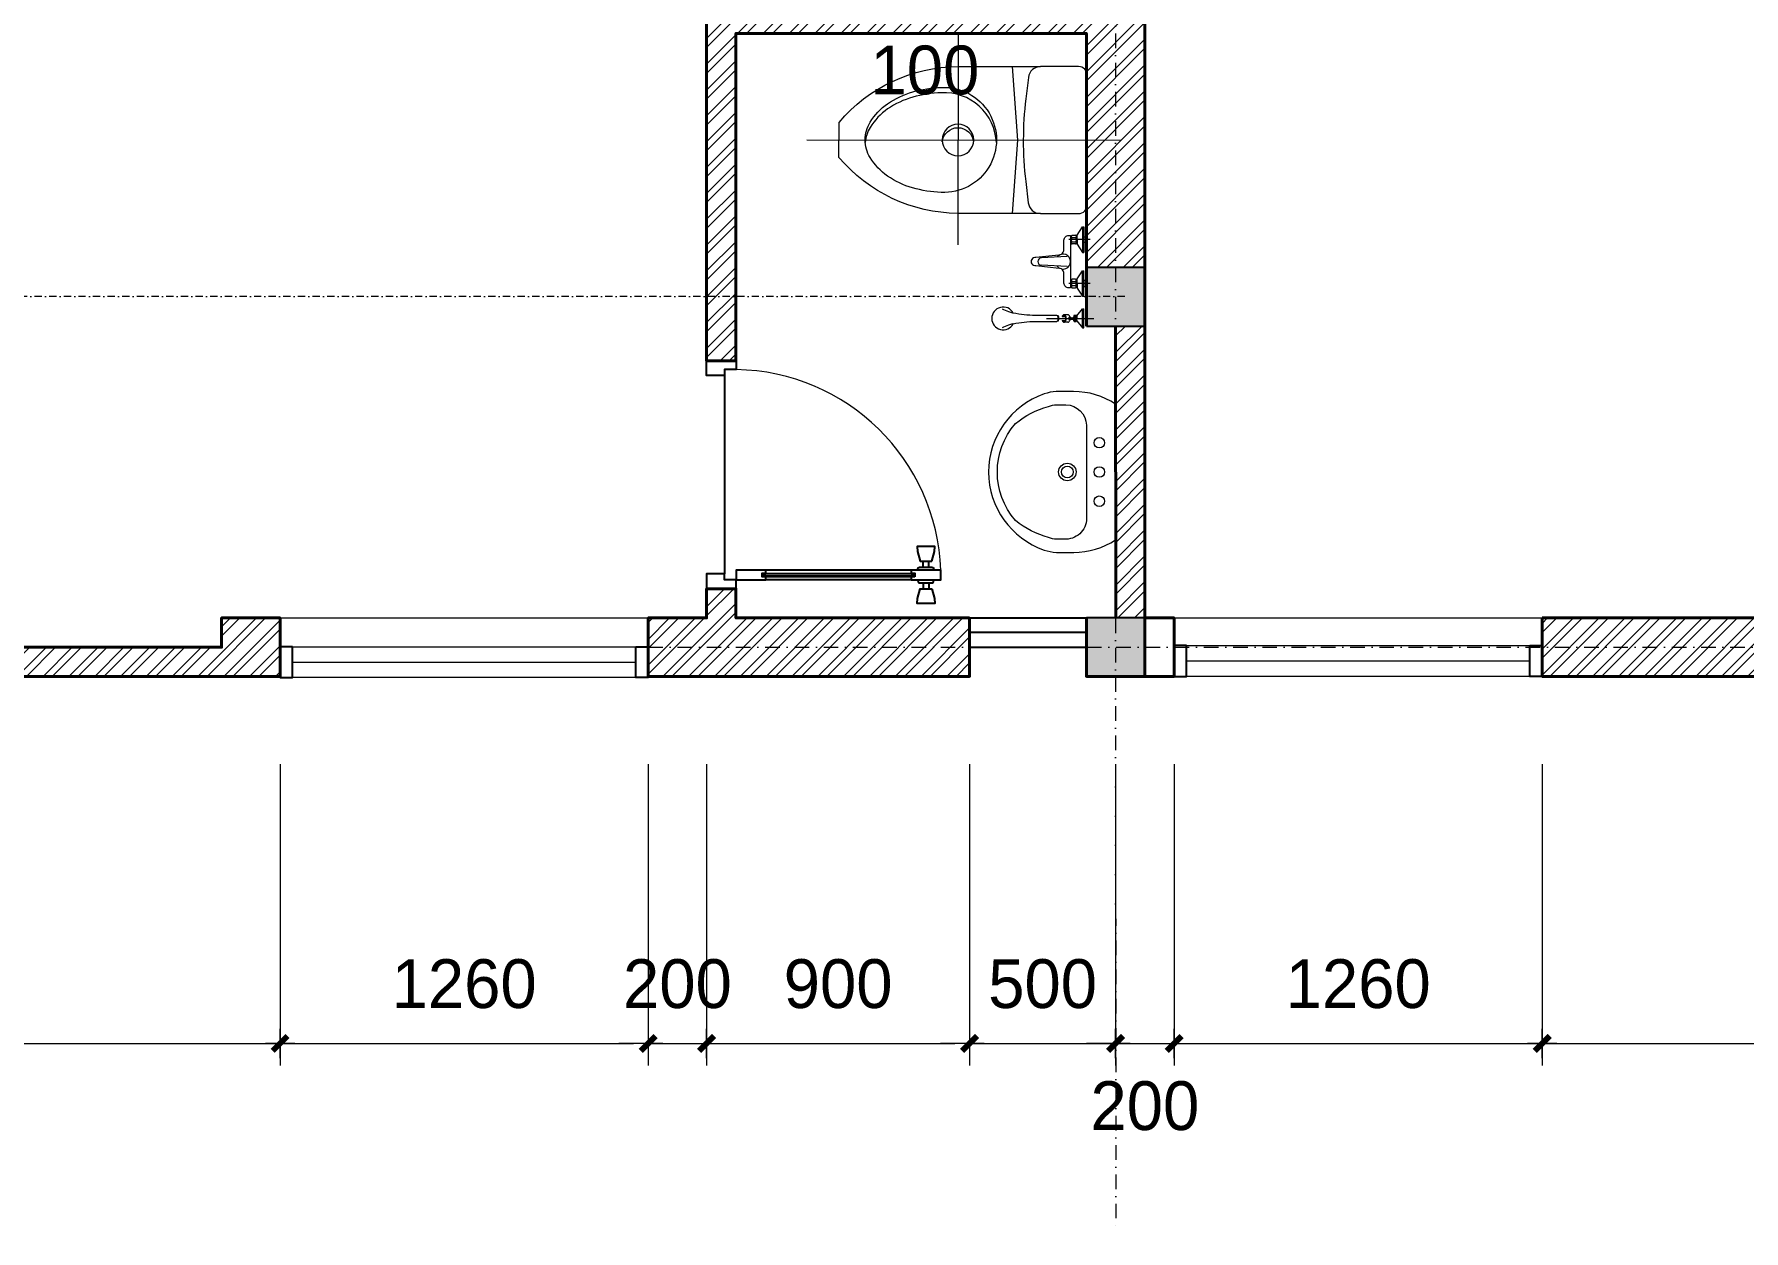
# Model space of a CAD drawing. Header units: millimetres. Extents: x 615730 to 2792744, y 139412 to 597571.
# Drawn here: x 1270841 to 1276692, y 287815 to 291909 of the extents above; entities that cross this region are included whole.
import ezdxf

# ---------------------------------------------------------------- set-up
doc = ezdxf.new("R2010")
doc.units = ezdxf.units.MM
doc.header["$MEASUREMENT"] = 0
doc.header["$PDMODE"] = 34
doc.linetypes.add('DASHDOT', pattern=[1, 0.5, -0.25, 0, -0.25])
doc.layers.get('0').update_dxf_attribs({"lineweight": 5})
for name, color, linetype, lineweight in [('1L', 1, 'Continuous', 9), ('CHITIET', 144, 'Continuous', 5), ('NETNGOAITUONG', 1, 'Continuous', 40), ('TIM TRUC', 149, 'DASHDOT', 9), ('VATDUNG', 33, 'Continuous', 13), ('VLIEU', 250, 'Continuous', 9)]:
    doc.layers.add(name, color=color, linetype=linetype, lineweight=lineweight)
for name, color, linetype in [('CUA', 132, 'Continuous'), ('NET MANH', 252, 'Continuous'), ('NETCAT', 4, 'Continuous'), ('THBI-VS', 1, 'Continuous'), ('VL', 155, 'Continuous')]:
    doc.layers.add(name, color=color, linetype=linetype)
doc.styles.add('VNI-AVO', font='vni-roms.shx')
doc.dimstyles.new('1-50b', dxfattribs={"dimtxt": 167, "dimasz": 50, "dimexe": 75, "dimexo": 150, "dimgap": 120, "dimtad": 1, "dimdec": 0, "dimzin": 12, "dimtxsty": 'VNI-AVO', "dimblk": ']', "dimcen": 0, "dimdle": 50, "dimclrd": 252, "dimclre": 252, "dimclrt": 2, "dimadec": 0, "dimazin": 0, "dimtfac": 1, "dimtdec": 0, "dimtix": 1, "dimtmove": 2, "dimatfit": 0, "dimldrblk": 'OPEN90', "dimfxl": 1, "dimlwd": -1, "dimlwe": -1, "dimarcsym": 0})
pattern_1 = [(45, (600767.42, 0), (-44.194174, 44.194174), []), (45, (600767.42, 31.25), (-44.194174, 44.194174), [])]

# ---------------------------------------------------------------- blocks, each defined once
blk = doc.blocks.new('A$C15981CF1')
at = {"color": 8, "linetype": 'Continuous'}
for p, q in [((81, 101.2), (81, 598.8)), ((97.5, 611.2), (97.5, 88.8)), ((114.1, 101.2), (114.1, 598.7)), ((70.9, 60.7), (50.6, 60.7)), ((124.2, 60.7), (144.5, 60.7)), ((70.9, 40.5), (50.6, 40.5)), ((124.2, 40.5), (144.5, 40.5))]:
    blk.add_line(p, q, dxfattribs=at)
for points in [[(101.2, 740.5), (101.2, 801.3), (50.6, 801.3), (50.6, 700), (81, 700), (81, 740.5)], [(780, 740.5), (780, 801.3), (830.6, 801.3), (830.6, 700), (800.3, 700), (800.3, 740.5)], [(81, 598.8), (90.9, 598.8), (90.9, 611.2), (104.2, 611.2), (104.2, 598.7), (114.1, 598.7), (114.1, 700), (81, 700)], [(50.6, 30.4), (17.6, 21.8), (0, 20.2), (0, 81), (17.6, 79.4), (50.6, 70.9)], [(90.9, 88.8), (90.9, 101.2), (81, 101.2), (81, 0), (114.1, 0), (114.1, 101.3), (104.2, 101.3), (104.2, 88.8)], [(144.5, 30.4), (177.5, 21.8), (195.1, 20.2), (195.1, 81), (177.5, 79.4), (144.5, 70.9)]]:
    blk.add_lwpolyline(points, close=True, dxfattribs=at)
for points in [[(81, 78), (75.9, 78, 0.414214), (70.9, 72.9), (70.9, 29.7, 0.414214), (75.9, 24.6), (81, 24.6)], [(114.1, 78), (119.2, 78, -0.414214), (124.2, 72.9), (124.2, 29.7, -0.414214), (119.2, 24.6), (114.1, 24.6)]]:
    blk.add_lwpolyline(points, format="xyb", dxfattribs=at)
at = {"layer": '1L', "color": 8, "linetype": 'Continuous'}
for p, q in [((90.9, 611.2), (90.9, 88.8)), ((104.2, 611.2), (104.2, 88.8))]:
    blk.add_line(p, q, dxfattribs=at)
at = {"layer": '1L', "color": 8}
blk.add_arc((89.9, 710.1), 710.4, 271.94858, 359.18936, dxfattribs=at)
blk = doc.blocks.new('A$C1697067F')
at = {"layer": 'NETCAT', "color": 8, "linetype": 'Continuous'}
blk.add_blockref('A$C15981CF1', (0, 0), dxfattribs=at)
blk = doc.blocks.new('vtt2')
at = {"layer": 'VATDUNG'}
for p, q in [((-10.1, 0), (10.1, 0)), ((10.1, 0), (10.1, -10.1)), ((139.9, 0), (139.9, -10.1)), ((160.1, 0), (139.9, 0)), ((-43.6, -15.6), (-43.6, -11)), ((-43.6, -11), (43.6, -11)), ((-15.7, -33.5), (-43.6, -15.6)), ((-43.6, -15.6), (43.6, -15.6)), ((0, -33.5), (-15.7, -33.5)), ((-14.8, -50.8), (-14.8, -38.7)), ((-13, -36.7), (-13.6, -33.5)), ((-12.8, -36.7), (-9.6, -36.7)), ((10.1, -10.1), (-10.1, -10.1)), ((-9.1, -55.9), (-9.1, -52.7)), ((-6.9, -52.1), (-6.9, -37.3)), ((-4.3, -36.7), (4.3, -36.7)), ((4.3, -52.8), (-4.3, -52.8)), ((0, -33.5), (15.7, -33.5)), ((6.9, -52.1), (6.9, -37.3)), ((9.1, -55.9), (9.1, -52.7)), ((9.6, -36.7), (12.8, -36.7)), ((12.8, -52.8), (9.6, -52.8)), ((13, -36.7), (13.6, -33.5)), ((14.8, -38.7), (14.8, -50.8)), ((15.7, -33.5), (43.6, -15.6)), ((43.6, -15.6), (43.6, -11)), ((106.4, -15.6), (106.4, -11)), ((193.6, -11), (106.4, -11)), ((134.3, -33.5), (106.4, -15.6)), ((193.6, -15.6), (106.4, -15.6)), ((150, -33.5), (134.3, -33.5)), ((135.2, -38.7), (135.2, -50.8)), ((137, -36.7), (136.4, -33.5)), ((140.4, -36.7), (137.2, -36.7)), ((137.2, -52.8), (140.4, -52.8)), ((139.9, -10.1), (160.1, -10.1)), ((140.9, -55.9), (140.9, -52.7)), ((143.1, -52.1), (143.1, -37.3)), ((154.3, -36.7), (145.7, -36.7)), ((145.7, -52.8), (154.3, -52.8)), ((150, -33.5), (165.7, -33.5)), ((156.9, -52.1), (156.9, -37.3)), ((159.1, -55.9), (159.1, -52.7)), ((162.8, -36.7), (159.6, -36.7)), ((163, -36.7), (163.6, -33.5)), ((164.8, -50.8), (164.8, -38.7)), ((165.7, -33.5), (193.6, -15.6)), ((193.6, -15.6), (193.6, -11)), ((237.1, -15.3), (237.1, -11)), ((301.9, -11), (237.1, -11)), ((260.9, -34.8), (237.1, -15.3)), ((301.9, -15.3), (237.1, -15.3)), ((280.5, -36.6), (258.5, -36.6)), ((258.5, -43.3), (258.5, -36.6)), ((258.5, -43.3), (280.5, -43.3)), ((260.9, -34.8), (269.5, -34.8)), ((260.9, -45.1), (269.5, -45.1)), ((265.7, -59.9), (267.2, -47.3)), ((278.1, -34.8), (269.5, -34.8)), ((278.1, -45.1), (269.5, -45.1)), ((273.3, -59.9), (271.8, -47.3)), ((278.1, -34.8), (301.9, -15.3)), ((280.5, -43.3), (280.5, -36.6)), ((301.9, -15.3), (301.9, -11)), ((57.9, -68.1), (62.6, -155.9)), ((92.1, -68.1), (87.4, -155.9)), ((257, -65), (257, -78.4)), ((282, -65), (282, -78.4))]:
    blk.add_line(p, q, dxfattribs=at)
at = {"layer": 'VATDUNG', "linetype": 'Continuous'}
for p, q in [((0, 10.9), (0, -62.4)), ((150, 10.9), (150, -62.4)), ((269.5, -138.3), (269.5, 24)), ((259.5, -43.3), (259.5, -36.6)), ((260.5, -43.3), (260.5, -36.6)), ((261.5, -43.3), (261.5, -36.6)), ((262.5, -43.3), (262.5, -36.6)), ((263.5, -43.3), (263.5, -36.6)), ((264.5, -43.3), (264.5, -36.6)), ((265.5, -43.3), (265.5, -36.6)), ((266.5, -43.3), (266.5, -36.6)), ((267.5, -43.3), (267.5, -36.6)), ((268.5, -43.3), (268.5, -36.6)), ((269.5, -43.3), (269.5, -36.6)), ((270.5, -43.3), (270.5, -36.6)), ((271.5, -43.3), (271.5, -36.6)), ((272.5, -43.3), (272.5, -36.6)), ((273.5, -43.3), (273.5, -36.6)), ((274.5, -43.3), (274.5, -36.6)), ((275.5, -43.3), (275.5, -36.6)), ((276.5, -43.3), (276.5, -36.6)), ((277.5, -43.3), (277.5, -36.6)), ((278.5, -43.3), (278.5, -36.6)), ((279.5, -43.3), (279.5, -36.6)), ((262.9, -85.1), (262.9, -73.3)), ((276.1, -85.1), (276.1, -73.3))]:
    blk.add_line(p, q, dxfattribs=at)
at = {"layer": 'VATDUNG'}
for points in [[(-10.1, -10.1), (-10.1, 0)], [(160.1, -10.1), (160.1, 0)]]:
    blk.add_lwpolyline(points, dxfattribs=at)
for points in [[(-9.6, -52.8), (-12.8, -52.8, -0.414214), (-14.8, -50.8)], [(52.9, -94.7, -0.076151), (50, -87.5, 0.253452), (33.2, -78.4), (1.3, -78.4, -0.414214), (-14.7, -62.4), (-14.7, -55.9), (164.7, -55.9), (164.7, -62.4, -0.414214), (148.7, -78.4), (116.8, -78.4, 0.253452), (100, -87.5, -0.076151), (97.1, -94.7)], [(159.6, -52.8), (162.8, -52.8, 0.414214), (164.8, -50.8)], [(266, -57.5, 0.018576), (264.5, -57.8, 0.076901), (260.7, -59.4, 0.107156), (257.9, -62.2, 0.146395), (257, -65, 0.146395)], [(282, -65, 0.146395), (281.1, -62.2, 0.107156), (278.3, -59.4, 0.076901), (274.5, -57.8, 0.018576), (273, -57.5, 0.063925)], [(53.1, -96.3), (61.4, -174.7, 1.184895), (88.6, -174.7), (97, -94.9)], [(261.6, -99.8, 0.24616), (259.5, -102.6), (259.5, -176.9, -0.04738), (251, -252.2, 3.957386), (288, -252.2, -0.04738), (279.5, -176.9), (279.5, -102.6, 0.182299), (278.2, -100.3, 0.036518), (277.4, -96.9, 0.144549), (261.6, -96.9, 0.036518), (260.8, -100.3)], [(269.5, -70.5, 0.063925), (264.5, -71.2, 0.076901), (260.7, -72.8, 0.107156), (257.9, -75.6, 0.146395), (257, -78.4, 0.146395), (257.9, -81.2, 0.107156), (260.7, -83.9, 0.045668), (262.9, -85.1, 0.063925)], [(276.1, -85.1, 0.045668), (278.3, -83.9, 0.107156), (281.1, -81.2, 0.146395), (282, -78.4, 0.146395), (281.1, -75.6, 0.107156), (278.3, -72.8, 0.076901), (274.5, -71.2, 0.063925), (269.5, -70.5, 0.063925)]]:
    blk.add_lwpolyline(points, format="xyb", dxfattribs=at)
at = {"layer": 'VATDUNG', "linetype": 'Continuous'}
for points in [[(269.5, -72, 0.063925), (264.9, -72.6, 0.076901), (261.5, -74.1, 0.107156), (259.1, -76.4, 0.146395), (258.5, -78.4, 0.146395), (259.1, -80.3, 0.107156), (261.5, -82.7, 0.033209), (262.9, -83.4, 0.063925)], [(276.1, -83.4, 0.033209), (277.5, -82.7, 0.107156), (279.9, -80.3, 0.146395), (280.5, -78.4, 0.146395), (279.9, -76.4, 0.107156), (277.5, -74.1, 0.076901), (274.1, -72.6, 0.063925), (269.5, -72, 0.063925)]]:
    blk.add_lwpolyline(points, format="xyb", dxfattribs=at)
at = {"layer": 'VATDUNG'}
for centre, radius, start, end in [((-12.8, -38.7), 2, 90, 180), ((-22.8, -97.2), 61.9, 75.17338, 77.7048), ((-22.8, 7.7), 61.9, 282.2952, 284.82662), ((8.9, -97.2), 61.9, 102.2952, 104.82662), ((8.9, 7.7), 61.9, 255.17338, 257.7048), ((-8.9, -97.2), 61.9, 75.17338, 77.7048), ((-8.9, 7.7), 61.9, 282.2952, 284.82662), ((22.8, -97.2), 61.9, 102.2952, 104.82662), ((22.8, 7.7), 61.9, 255.17338, 257.7048), ((12.8, -38.7), 2, 0, 90), ((12.8, -50.8), 2, 270, 0), ((75, -81.6), 25.7, 346.81476, 193.18524), ((137.2, -38.7), 2, 90, 180), ((137.2, -50.8), 2, 180, 270), ((127.2, -97.2), 61.9, 75.17338, 77.7048), ((127.2, 7.7), 61.9, 282.2952, 284.82662), ((158.9, -97.2), 61.9, 102.2952, 104.82662), ((158.9, 7.7), 61.9, 255.17338, 257.7048), ((141.1, -97.2), 61.9, 75.17338, 77.7048), ((141.1, 7.7), 61.9, 282.2952, 284.82662), ((172.8, -97.2), 61.9, 102.2952, 104.82662), ((172.8, 7.7), 61.9, 255.17338, 257.7048), ((162.8, -38.7), 2, 0, 90), ((261.3, -36.3), 1.64, 104.04866, 187.50649), ((261.3, -43.6), 1.64, 172.49351, 255.95134), ((269.1, -43.3), 4.42, 204.18155, 274.5789), ((269.9, -43.3), 4.42, 265.4211, 335.81845), ((277.7, -36.3), 1.64, 352.49351, 75.95134), ((277.7, -43.6), 1.64, 284.04866, 7.50649), ((75, -81.6), 25.7, 210.60404, 233.59857), ((33.2, -98.4), 20, 6.01469, 10.67815), ((75, -81.6), 25.7, 306.40143, 329.39596), ((116.8, -98.4), 20, 169.32185, 173.98531), ((269.5, -126.6), 28, 73.54982, 106.45018), ((268, -60.2), 2.4, 173.05359, 247.30921), ((269.5, -56.7), 6.2, 247.30921, 292.69079), ((271, -60.2), 2.4, 292.69079, 6.94641), ((275.8, -103.2), 3.78, 49.83614, 63.82585), ((75, -155.3), 12.4, 183.07101, 356.92899), ((-23251, 9104.2), 25297.4, 338.19981, 338.25273), ((31.2, -193.6), 227.5, 340.69292, 344.59806), ((-141.1, -169.6), 400.7, 347.84108, 348.1128), ((680.1, -169.6), 400.7, 191.8872, 192.15892), ((507.8, -193.6), 227.5, 195.40194, 199.30708), ((23790, 9104.2), 25297.4, 201.74727, 201.80019)]:
    blk.add_arc(centre, radius, start, end, dxfattribs=at)
blk = doc.blocks.new('A$C7FCA254A')
at = {"layer": 'VLIEU', "extrusion": (-1.22461e-16, 4.94336e-30, -1)}
for points in [[(-410.4, 570), (-409.8, 0)], [(-557.6, 484.3), (-571.6, 284.8), (-557.2, 85.3)], [(0, 285.4), (-851.7, 284.5)]]:
    blk.add_lwpolyline(points, dxfattribs=at)
for points in [[(-634.1, 85.3), (-409.9, 85.5, 0.218492), (-87, 237.8), (-87.1, 332.8, 0.218492), (-410.3, 484.5), (-634.5, 484.3)], [(-514.6, 277.8, -0.414259), (-365.1, 413.4, -0.060335), (-287.3, 401.1, -0.081386), (-219.1, 369.1, -0.106971), (-171.7, 318.9, -0.116903), (-158.6, 278.1, -0.116903)]]:
    blk.add_lwpolyline(points, format="xyb", dxfattribs=at)
for points in [[(-761.4, 108.9), (-761.8, 460.4, -0.414214), (-738, 484.2), (-634.5, 484.3, -0.379919), (-601.4, 455), (-594.5, 397.1, -0.059314), (-594.2, 172.5), (-601.1, 114.6, -0.379919), (-634.1, 85.3), (-737.6, 85.2, -0.414214)], [(-365.1, 427.6, 1.051391), (-364.8, 142.5, 0.060335), (-287, 154.9, 0.081386), (-218.9, 187, 0.106971), (-171.6, 237.3, 0.136416), (-158.3, 285.3, 0.136416), (-171.7, 333.2, 0.106971), (-219.1, 383.4, 0.081386), (-287.3, 415.4, 0.060335)]]:
    blk.add_lwpolyline(points, format="xyb", close=True, dxfattribs=at)
blk.add_circle((-410.1, 285), 42.8, dxfattribs=at)
blk.add_arc((-410.1, 275.5), 42.8, 6.4388, 173.68, dxfattribs=at)
blk = doc.blocks.new('A$C27AD62B1')
at = {"layer": 'NETCAT', "rotation": 90}
blk.add_blockref('A$C7FCA254A', (570, 0), dxfattribs=at)
blk = doc.blocks.new('LAV3')
at = {"color": 0, "linetype": 'ByBlock'}
for points in [[(-275, -203.4, 0.073543), (-267, -244.9, 0.712116), (267.1, -244.4, 0.073543), (275, -202.9), (275, -143.5, 0.151566), (231.8, 0), (-231.8, 0, 0.152056), (-275, -144)], [(166, -342.6, -0.374236), (-165.7, -342.9, -0.103818), (-224.5, -230, -0.071348), (-230, -202.3), (-230, -170, -0.399589), (-160, -99.9), (151.7, -99.9, -0.433457), (230, -169.6), (230, -201.9, -0.071348), (224.6, -229.6, -0.103818)]]:
    blk.add_lwpolyline(points, format="xyb", close=True, dxfattribs=at)
for centre, radius in [((-100.1, -56), 18), ((-0.1, -55.9), 18), ((99.9, -55.9), 18), ((0, -165.5), 30), ((0, -165.5), 20)]:
    blk.add_circle(centre, radius, dxfattribs=at)
blk = doc.blocks.new(']')
for p, q in [((1, 0), (-1, 0)), ((0, 1), (0, -1))]:
    blk.add_line(p, q)
at = {"color": 9, "const_width": 0.4}
blk.add_lwpolyline([(-0.51, -0.51), (0.51, 0.51)], dxfattribs=at)
blk = doc.blocks.new('*D2277')
at = {"layer": 'DEFPOINTS', "color": 0, "ltscale": 10, "transparency": 16777216}
for p in [(1269242.5, 289561.6), (1271682.5, 289561.6), (1271682.5, 288455.8)]:
    blk.add_point(p, dxfattribs=at)
at = {"layer": 'VLIEU', "color": 252, "ltscale": 10, "transparency": 16777216}
for p, q in [((1269242.5, 289411.6), (1269242.5, 288380.8)), ((1271682.5, 289411.6), (1271682.5, 288380.8)), ((1269292.5, 288455.8), (1271632.5, 288455.8))]:
    blk.add_line(p, q, dxfattribs=at)
at = {"layer": 'VLIEU', "color": 252, "ltscale": 10, "transparency": 16777216, "xscale": 50, "yscale": 50, "zscale": 50, "rotation": 180}
blk.add_blockref(']', (1269242.5, 288455.8), dxfattribs=at)
at = {"layer": 'VLIEU', "color": 252, "ltscale": 10, "transparency": 16777216, "xscale": 50, "yscale": 50, "zscale": 50}
blk.add_blockref(']', (1271682.5, 288455.8), dxfattribs=at)
at = {"layer": 'VLIEU', "color": 2, "ltscale": 10, "transparency": 16777216, "insert": (1270462.5, 288659.3), "char_height": 167, "attachment_point": 5, "style": 'VNI-AVO'}
blk.add_mtext('2440', dxfattribs=at)
blk = doc.blocks.new('_Open90')
at = {"color": 0, "linetype": 'ByBlock', "lineweight": -2}
for p, q in [((0, 0), (-1, 0)), ((-0.5, 0.5), (0, 0)), ((0, 0), (-0.5, -0.5))]:
    blk.add_line(p, q, dxfattribs=at)
blk = doc.blocks.new('*D2278')
at = {"layer": 'DEFPOINTS', "color": 0, "ltscale": 10, "transparency": 16777216}
for p in [(1271682.5, 289561.6), (1272942.5, 289561.6), (1272942.5, 288455.8)]:
    blk.add_point(p, dxfattribs=at)
at = {"layer": 'VLIEU', "color": 252, "ltscale": 10, "transparency": 16777216}
for p, q in [((1271682.5, 289411.6), (1271682.5, 288380.8)), ((1272942.5, 289411.6), (1272942.5, 288380.8)), ((1271732.5, 288455.8), (1272892.5, 288455.8))]:
    blk.add_line(p, q, dxfattribs=at)
at = {"layer": 'VLIEU', "color": 252, "ltscale": 10, "transparency": 16777216, "xscale": 50, "yscale": 50, "zscale": 50, "rotation": 180}
blk.add_blockref(']', (1271682.5, 288455.8), dxfattribs=at)
at = {"layer": 'VLIEU', "color": 252, "ltscale": 10, "transparency": 16777216, "xscale": 50, "yscale": 50, "zscale": 50}
blk.add_blockref(']', (1272942.5, 288455.8), dxfattribs=at)
at = {"layer": 'VLIEU', "color": 2, "ltscale": 10, "transparency": 16777216, "insert": (1272312.5, 288659.3), "char_height": 167, "attachment_point": 5, "style": 'VNI-AVO'}
blk.add_mtext('1260', dxfattribs=at)
blk = doc.blocks.new('*D2279')
at = {"layer": 'DEFPOINTS', "color": 0, "ltscale": 10, "transparency": 16777216}
for p in [(1272942.5, 289561.6), (1273142.5, 289561.6), (1273142.5, 288455.8)]:
    blk.add_point(p, dxfattribs=at)
at = {"layer": 'VLIEU', "color": 252, "ltscale": 10, "transparency": 16777216}
for p, q in [((1272942.5, 289411.6), (1272942.5, 288380.8)), ((1273142.5, 289411.6), (1273142.5, 288380.8)), ((1272892.5, 288455.8), (1272842.5, 288455.8)), ((1272942.5, 288455.8), (1273142.5, 288455.8)), ((1273192.5, 288455.8), (1273242.5, 288455.8))]:
    blk.add_line(p, q, dxfattribs=at)
at = {"layer": 'VLIEU', "color": 252, "ltscale": 10, "transparency": 16777216, "xscale": 50, "yscale": 50, "zscale": 50}
blk.add_blockref(']', (1272942.5, 288455.8), dxfattribs=at)
at = {"layer": 'VLIEU', "color": 252, "ltscale": 10, "transparency": 16777216, "xscale": 50, "yscale": 50, "zscale": 50, "rotation": 180}
blk.add_blockref(']', (1273142.5, 288455.8), dxfattribs=at)
at = {"layer": 'VLIEU', "color": 2, "ltscale": 10, "transparency": 16777216, "insert": (1273042.5, 288659.3), "char_height": 167, "attachment_point": 5, "style": 'VNI-AVO'}
blk.add_mtext('200', dxfattribs=at)
blk = doc.blocks.new('*D2280')
at = {"layer": 'DEFPOINTS', "color": 0, "ltscale": 10, "transparency": 16777216}
for p in [(1273142.5, 289561.6), (1274042.5, 289561.6), (1274042.5, 288455.8)]:
    blk.add_point(p, dxfattribs=at)
at = {"layer": 'VLIEU', "color": 252, "ltscale": 10, "transparency": 16777216}
for p, q in [((1273142.5, 289411.6), (1273142.5, 288380.8)), ((1274042.5, 289411.6), (1274042.5, 288380.8)), ((1273192.5, 288455.8), (1273992.5, 288455.8))]:
    blk.add_line(p, q, dxfattribs=at)
at = {"layer": 'VLIEU', "color": 252, "ltscale": 10, "transparency": 16777216, "xscale": 50, "yscale": 50, "zscale": 50, "rotation": 180}
blk.add_blockref(']', (1273142.5, 288455.8), dxfattribs=at)
at = {"layer": 'VLIEU', "color": 252, "ltscale": 10, "transparency": 16777216, "xscale": 50, "yscale": 50, "zscale": 50}
blk.add_blockref(']', (1274042.5, 288455.8), dxfattribs=at)
at = {"layer": 'VLIEU', "color": 2, "ltscale": 10, "transparency": 16777216, "insert": (1273592.5, 288659.3), "char_height": 167, "attachment_point": 5, "style": 'VNI-AVO'}
blk.add_mtext('900', dxfattribs=at)
blk = doc.blocks.new('*D2281')
at = {"layer": 'DEFPOINTS', "color": 0, "ltscale": 10, "transparency": 16777216}
for p in [(1274042.5, 289561.6), (1274542.4, 289561.6), (1274542.4, 288455.8)]:
    blk.add_point(p, dxfattribs=at)
at = {"layer": 'VLIEU', "color": 252, "ltscale": 10, "transparency": 16777216}
for p, q in [((1274042.5, 289411.6), (1274042.5, 288380.8)), ((1274542.4, 289411.6), (1274542.4, 288380.8)), ((1273992.5, 288455.8), (1273942.5, 288455.8)), ((1274042.5, 288455.8), (1274542.4, 288455.8)), ((1274592.4, 288455.8), (1274642.4, 288455.8))]:
    blk.add_line(p, q, dxfattribs=at)
at = {"layer": 'VLIEU', "color": 252, "ltscale": 10, "transparency": 16777216, "xscale": 50, "yscale": 50, "zscale": 50}
blk.add_blockref(']', (1274042.5, 288455.8), dxfattribs=at)
at = {"layer": 'VLIEU', "color": 252, "ltscale": 10, "transparency": 16777216, "xscale": 50, "yscale": 50, "zscale": 50, "rotation": 180}
blk.add_blockref(']', (1274542.4, 288455.8), dxfattribs=at)
at = {"layer": 'VLIEU', "color": 2, "ltscale": 10, "transparency": 16777216, "insert": (1274292.4, 288659.3), "char_height": 167, "attachment_point": 5, "style": 'VNI-AVO'}
blk.add_mtext('500', dxfattribs=at)
blk = doc.blocks.new('*D2282')
at = {"layer": 'DEFPOINTS', "color": 0, "ltscale": 10, "transparency": 16777216}
for p in [(1274542.4, 289561.6), (1274742.5, 289561.6), (1274742.5, 288455.8)]:
    blk.add_point(p, dxfattribs=at)
at = {"layer": 'VLIEU', "color": 252, "ltscale": 10, "transparency": 16777216}
for p, q in [((1274542.4, 289411.6), (1274542.4, 288380.8)), ((1274742.5, 289411.6), (1274742.5, 288380.8)), ((1274492.4, 288455.8), (1274442.4, 288455.8)), ((1274542.4, 288455.8), (1274742.5, 288455.8)), ((1274792.5, 288455.8), (1274842.5, 288455.8))]:
    blk.add_line(p, q, dxfattribs=at)
at = {"layer": 'VLIEU', "color": 252, "ltscale": 10, "transparency": 16777216, "xscale": 50, "yscale": 50, "zscale": 50}
blk.add_blockref(']', (1274542.4, 288455.8), dxfattribs=at)
at = {"layer": 'VLIEU', "color": 252, "ltscale": 10, "transparency": 16777216, "xscale": 50, "yscale": 50, "zscale": 50, "rotation": 180}
blk.add_blockref(']', (1274742.5, 288455.8), dxfattribs=at)
at = {"layer": 'VLIEU', "color": 2, "ltscale": 10, "transparency": 16777216, "insert": (1274642.4, 288241.8), "char_height": 167, "attachment_point": 5, "style": 'VNI-AVO'}
blk.add_mtext('200', dxfattribs=at)
blk = doc.blocks.new('*D2283')
at = {"layer": 'DEFPOINTS', "color": 0, "ltscale": 10, "transparency": 16777216}
for p in [(1274742.5, 289561.6), (1276002.5, 289561.6), (1276002.5, 288455.8)]:
    blk.add_point(p, dxfattribs=at)
at = {"layer": 'VLIEU', "color": 252, "ltscale": 10, "transparency": 16777216}
for p, q in [((1274742.5, 289411.6), (1274742.5, 288380.8)), ((1276002.5, 289411.6), (1276002.5, 288380.8)), ((1274792.5, 288455.8), (1275952.5, 288455.8))]:
    blk.add_line(p, q, dxfattribs=at)
at = {"layer": 'VLIEU', "color": 252, "ltscale": 10, "transparency": 16777216, "xscale": 50, "yscale": 50, "zscale": 50, "rotation": 180}
blk.add_blockref(']', (1274742.5, 288455.8), dxfattribs=at)
at = {"layer": 'VLIEU', "color": 252, "ltscale": 10, "transparency": 16777216, "xscale": 50, "yscale": 50, "zscale": 50}
blk.add_blockref(']', (1276002.5, 288455.8), dxfattribs=at)
at = {"layer": 'VLIEU', "color": 2, "ltscale": 10, "transparency": 16777216, "insert": (1275372.5, 288659.3), "char_height": 167, "attachment_point": 5, "style": 'VNI-AVO'}
blk.add_mtext('1260', dxfattribs=at)
blk = doc.blocks.new('*D2284')
at = {"layer": 'DEFPOINTS', "color": 0, "ltscale": 10, "transparency": 16777216}
for p in [(1276002.5, 289561.6), (1278442.5, 289561.6), (1278442.5, 288455.8)]:
    blk.add_point(p, dxfattribs=at)
at = {"layer": 'VLIEU', "color": 252, "ltscale": 10, "transparency": 16777216}
for p, q in [((1276002.5, 289411.6), (1276002.5, 288380.8)), ((1278442.5, 289411.6), (1278442.5, 288380.8)), ((1276052.5, 288455.8), (1278392.5, 288455.8))]:
    blk.add_line(p, q, dxfattribs=at)
at = {"layer": 'VLIEU', "color": 252, "ltscale": 10, "transparency": 16777216, "xscale": 50, "yscale": 50, "zscale": 50, "rotation": 180}
blk.add_blockref(']', (1276002.5, 288455.8), dxfattribs=at)
at = {"layer": 'VLIEU', "color": 252, "ltscale": 10, "transparency": 16777216, "xscale": 50, "yscale": 50, "zscale": 50}
blk.add_blockref(']', (1278442.5, 288455.8), dxfattribs=at)
at = {"layer": 'VLIEU', "color": 2, "ltscale": 10, "transparency": 16777216, "insert": (1277222.5, 288659.3), "char_height": 167, "attachment_point": 5, "style": 'VNI-AVO'}
blk.add_mtext('2440', dxfattribs=at)
blk = doc.blocks.new('*D2286')
at = {"layer": 'DEFPOINTS', "color": 0, "ltscale": 10, "transparency": 16777216}
for p in [(1273892.5, 292098.2), (1273792.5, 292011.6), (1273892.5, 292011.6)]:
    blk.add_point(p, dxfattribs=at)
at = {"layer": 'VLIEU', "color": 252, "ltscale": 10, "transparency": 16777216}
for p, q in [((1273792.5, 292161.6), (1273792.5, 292173.2)), ((1273892.5, 292161.6), (1273892.5, 292173.2)), ((1273742.5, 292098.2), (1273692.5, 292098.2)), ((1273792.5, 292098.2), (1273892.5, 292098.2)), ((1273942.5, 292098.2), (1273992.5, 292098.2))]:
    blk.add_line(p, q, dxfattribs=at)
at = {"layer": 'VLIEU', "color": 252, "ltscale": 10, "transparency": 16777216, "xscale": 50, "yscale": 50, "zscale": 50}
blk.add_blockref(']', (1273792.5, 292098.2), dxfattribs=at)
at = {"layer": 'VLIEU', "color": 252, "ltscale": 10, "transparency": 16777216, "xscale": 50, "yscale": 50, "zscale": 50, "rotation": 180}
blk.add_blockref(']', (1273892.5, 292098.2), dxfattribs=at)
at = {"layer": 'VLIEU', "color": 2, "ltscale": 10, "transparency": 16777216, "insert": (1273889.7, 291785.3), "char_height": 167, "attachment_point": 5, "style": 'VNI-AVO'}
blk.add_mtext('100', dxfattribs=at)

msp = doc.modelspace()

# ---------------------------------------------------------------- hatches: boundary and pattern name
at = {"layer": 'VLIEU', "ltscale": 10}
h = msp.add_hatch(dxfattribs=at)
h.set_pattern_fill('STEEL', color=256, scale=500, style=0)
h.set_pattern_definition(pattern_1)
h.paths.add_polyline_path([(1273242.5, 291911.6), (1274442.5, 291911.6), (1274442.5, 291762.9, -0.000071), (1274442.5, 291762.9), (1274442.5, 291353.3), (1274442.5, 291110.4), (1274642.5, 291110.4), (1274642.5, 292011.6), (1273142.5, 292011.6), (1273142.5, 290791.6), (1273242.5, 290791.6)])
h.paths.add_polyline_path([(1274642.5, 290910.4), (1274542.4, 290910.4), (1274542.4, 290588.3, -0.071668), (1274543.4, 290581.3, -0.071598), (1274542.4, 290574.2), (1274542.4, 290438.3, -0.070921), (1274543.4, 290431.3, -0.070851), (1274542.4, 290424.3), (1274542.5, 290288.2, -0.070166), (1274543.4, 290281.3, -0.070096), (1274542.5, 290274.4), (1274542.5, 289911.6), (1274642.5, 289911.6), (1274642.5, 289911.6)])
h = msp.add_hatch(dxfattribs=at)
h.set_pattern_fill('STEEL', color=256, scale=500, style=0)
h.set_pattern_definition(pattern_1)
h.paths.add_polyline_path([(1271682.5, 289813.3), (1271682.5, 289911.6), (1271482.5, 289911.6), (1271482.5, 289811.6), (1269342.5, 289811.6), (1269342.5, 290111.6), (1269142.5, 290111.6), (1269142.5, 289911.6), (1268542.5, 289911.6), (1268542.5, 289711.6), (1271682.5, 289711.6)])
h = msp.add_hatch(dxfattribs=at)
h.set_pattern_fill('STEEL', color=256, scale=500, style=0)
h.set_pattern_definition(pattern_1)
h.paths.add_polyline_path([(1274042.5, 289911.6), (1273242.5, 289911.6), (1273242.5, 290011.6), (1273142.5, 290011.6), (1273142.5, 289911.6), (1272942.5, 289911.6), (1272942.5, 289711.6), (1274042.5, 289711.6)])
h = msp.add_hatch(dxfattribs=at)
h.set_pattern_fill('STEEL', color=256, scale=500, style=0)
h.set_pattern_definition(pattern_1)
h.paths.add_polyline_path([(1278642.5, 289911.6), (1276002.5, 289911.6), (1276002.5, 289711.6), (1278642.5, 289711.6), (1278642.5, 289811.6), (1278642.5, 289811.6)])

# ---------------------------------------------------------------- linework, layer by layer
at = {"layer": 'CUA'}
for points in [[(1271724.8, 289813.3), (1271682.5, 289813.3), (1271682.5, 289707.6), (1271724.8, 289707.6), (1271724.8, 289813.3)], [(1272900.2, 289813.3), (1272942.5, 289813.3), (1272942.5, 289707.6), (1272900.2, 289707.6), (1272900.2, 289813.3)], [(1274784.8, 289817.2), (1274742.5, 289817.2), (1274742.5, 289711.6), (1274784.8, 289711.6), (1274784.8, 289817.2)], [(1275960.2, 289817.2), (1276002.5, 289817.2), (1276002.5, 289711.6), (1275960.2, 289711.6), (1275960.2, 289817.2)]]:
    msp.add_lwpolyline(points, dxfattribs=at)
at = {"layer": 'NET MANH'}
for points in [[(1274442.4, 290910.4), (1274642.4, 290910.4), (1274642.4, 291110.4), (1274442.4, 291110.4)], [(1274442.4, 289711.6), (1274642.4, 289711.6), (1274642.4, 289911.6), (1274442.4, 289911.6)]]:
    msp.add_lwpolyline(points, close=True, dxfattribs=at)
for points in [[(1274442.5, 291110.4), (1274642.5, 291110.4), (1274442.5, 290910.4), (1274642.5, 290910.4)], [(1274442.5, 289911.6), (1274642.5, 289911.6), (1274442.5, 289711.6), (1274642.5, 289711.6)]]:
    msp.add_solid(points, dxfattribs=at)
at = {"layer": 'NETNGOAITUONG'}
msp.add_line((1274542.4, 290910.4), (1274542.5, 289911.6), dxfattribs=at)
for points in [[(1274642.5, 289911.6), (1274642.5, 289911.6), (1274642.5, 289911.6), (1274642.5, 292011.6), (1273142.5, 292011.6), (1273142.5, 290791.6), (1273242.5, 290791.6), (1273242.5, 291911.6), (1274442.5, 291911.6), (1274442.5, 290910.4)], [(1271682.5, 289711.6), (1271682.5, 289911.6), (1271482.5, 289911.6), (1271482.5, 289811.6), (1269342.5, 289811.6), (1269342.5, 290111.6), (1269142.5, 290111.6), (1269142.5, 289911.6), (1268542.5, 289911.6), (1268542.5, 289711.6), (1271682.5, 289711.6)], [(1274042.5, 289911.6), (1273242.5, 289911.6), (1273242.5, 290011.6), (1273142.5, 290011.6), (1273142.5, 289911.6), (1272942.5, 289911.6), (1272942.5, 289711.6)], [(1272942.5, 289711.6), (1274042.5, 289711.6), (1274042.5, 289911.6)], [(1274042.5, 289911.6), (1273242.5, 289911.6)], [(1274442.5, 289913.2), (1274442.5, 289711.6), (1274742.5, 289711.6), (1274742.5, 289911.6), (1274642.5, 289911.6), (1274642.4, 289711.6)], [(1278642.5, 289911.6), (1276002.5, 289911.6)], [(1276002.5, 289911.6), (1276002.5, 289711.6), (1278642.5, 289711.6), (1278642.5, 289811.6), (1278642.5, 289811.6), (1278642.5, 289911.6), (1276002.5, 289911.6)], [(1274442.5, 289712.7), (1274442.5, 289712.7)]]:
    msp.add_lwpolyline(points, dxfattribs=at)
at = {"layer": 'TIM TRUC', "ltscale": 100}
for p, q in [((1274542, 292011.6), (1274542.6, 287814.8)), ((1272942.5, 289811.6), (1278642.5, 289811.6))]:
    msp.add_line(p, q, dxfattribs=at)
at = {"layer": 'TIM TRUC', "ltscale": 50}
msp.add_line((1274574.2, 291011.6), (1267642.5, 291011.6), dxfattribs=at)
at = {"layer": 'VL', "ltscale": 10}
for p, q in [((1273203.3, 290740.9), (1273203.3, 290062.2)), ((1274042.5, 289911.6), (1274442.5, 289911.6)), ((1274042.5, 289862.5), (1274442.5, 289862.5)), ((1274042.5, 289811.6), (1274442.5, 289811.6))]:
    msp.add_line(p, q, dxfattribs=at)
at = {"layer": 'VLIEU', "ltscale": 10}
for p, q in [((1271682.5, 289911.6), (1272942.5, 289911.6)), ((1274742.5, 289911.6), (1276002.5, 289911.6)), ((1271724.8, 289760.5), (1272900.2, 289760.5)), ((1274784.8, 289764.4), (1275960.2, 289764.4))]:
    msp.add_line(p, q, dxfattribs=at)
for points in [[(1271724.8, 289813.3), (1272900.2, 289813.3), (1272900.2, 289707.6), (1271724.8, 289707.6)], [(1274784.8, 289817.2), (1275960.2, 289817.2), (1275960.2, 289711.6), (1274784.8, 289711.6)]]:
    msp.add_lwpolyline(points, close=True, dxfattribs=at)

# ---------------------------------------------------------------- block references
at = {"layer": 'CHITIET', "xscale": 1.260000000009313, "yscale": 1.260000000009313, "zscale": 1.260000000009313, "rotation": 270}
msp.add_blockref('A$C27AD62B1', (1273485.8, 291906.1), dxfattribs=at)
at = {"layer": 'NETCAT', "linetype": 'Continuous', "rotation": 90}
msp.add_blockref('A$C1697067F', (1273943.8, 289960.9), dxfattribs=at)
at = {"layer": 'THBI-VS', "rotation": 270}
msp.add_blockref('vtt2', (1274444, 291205.9), dxfattribs=at)
at = {"layer": 'VATDUNG', "rotation": 270}
msp.add_blockref('LAV3', (1274542.4, 290411), dxfattribs=at)

# ---------------------------------------------------------------- dimensions: what is measured, and where the dimension line sits
at = {"layer": 'VLIEU', "ltscale": 10}
for base, p1, p2, picture, middle in [((1273892.5, 292098.2), (1273792.5, 292011.6), (1273892.5, 292011.6), '*D2286', (1273889.7, 291785.3)), ((1274742.5, 288455.8), (1274542.4, 289561.6), (1274742.5, 289561.6), '*D2282', (1274642.4, 288241.8))]:
    dim = msp.add_linear_dim(base=base, p1=p1, p2=p2, dimstyle='1-50b', override={"dimfxl": 2}, dxfattribs=at)
    dim.commit()
    dim.dimension.update_dxf_attribs({"geometry": picture, "text_midpoint": middle, "dimtype": 160})
for base, p1, p2, picture, middle in [((1271682.5, 288455.8), (1269242.5, 289561.6), (1271682.5, 289561.6), '*D2277', (1270462.5, 288659.3)), ((1272942.5, 288455.8), (1271682.5, 289561.6), (1272942.5, 289561.6), '*D2278', (1272312.5, 288659.3)), ((1273142.5, 288455.8), (1272942.5, 289561.6), (1273142.5, 289561.6), '*D2279', (1273042.5, 288659.3)), ((1274042.5, 288455.8), (1273142.5, 289561.6), (1274042.5, 289561.6), '*D2280', (1273592.5, 288659.3)), ((1274542.4, 288455.8), (1274042.5, 289561.6), (1274542.4, 289561.6), '*D2281', (1274292.4, 288659.3)), ((1276002.5, 288455.8), (1274742.5, 289561.6), (1276002.5, 289561.6), '*D2283', (1275372.5, 288659.3)), ((1278442.5, 288455.8), (1276002.5, 289561.6), (1278442.5, 289561.6), '*D2284', (1277222.5, 288659.3))]:
    dim = msp.add_linear_dim(base=base, p1=p1, p2=p2, dimstyle='1-50b', override={"dimfxl": 2}, dxfattribs=at)
    dim.commit()
    dim.dimension.update_dxf_attribs({"geometry": picture, "text_midpoint": middle})

doc.saveas('drawing.dxf')
